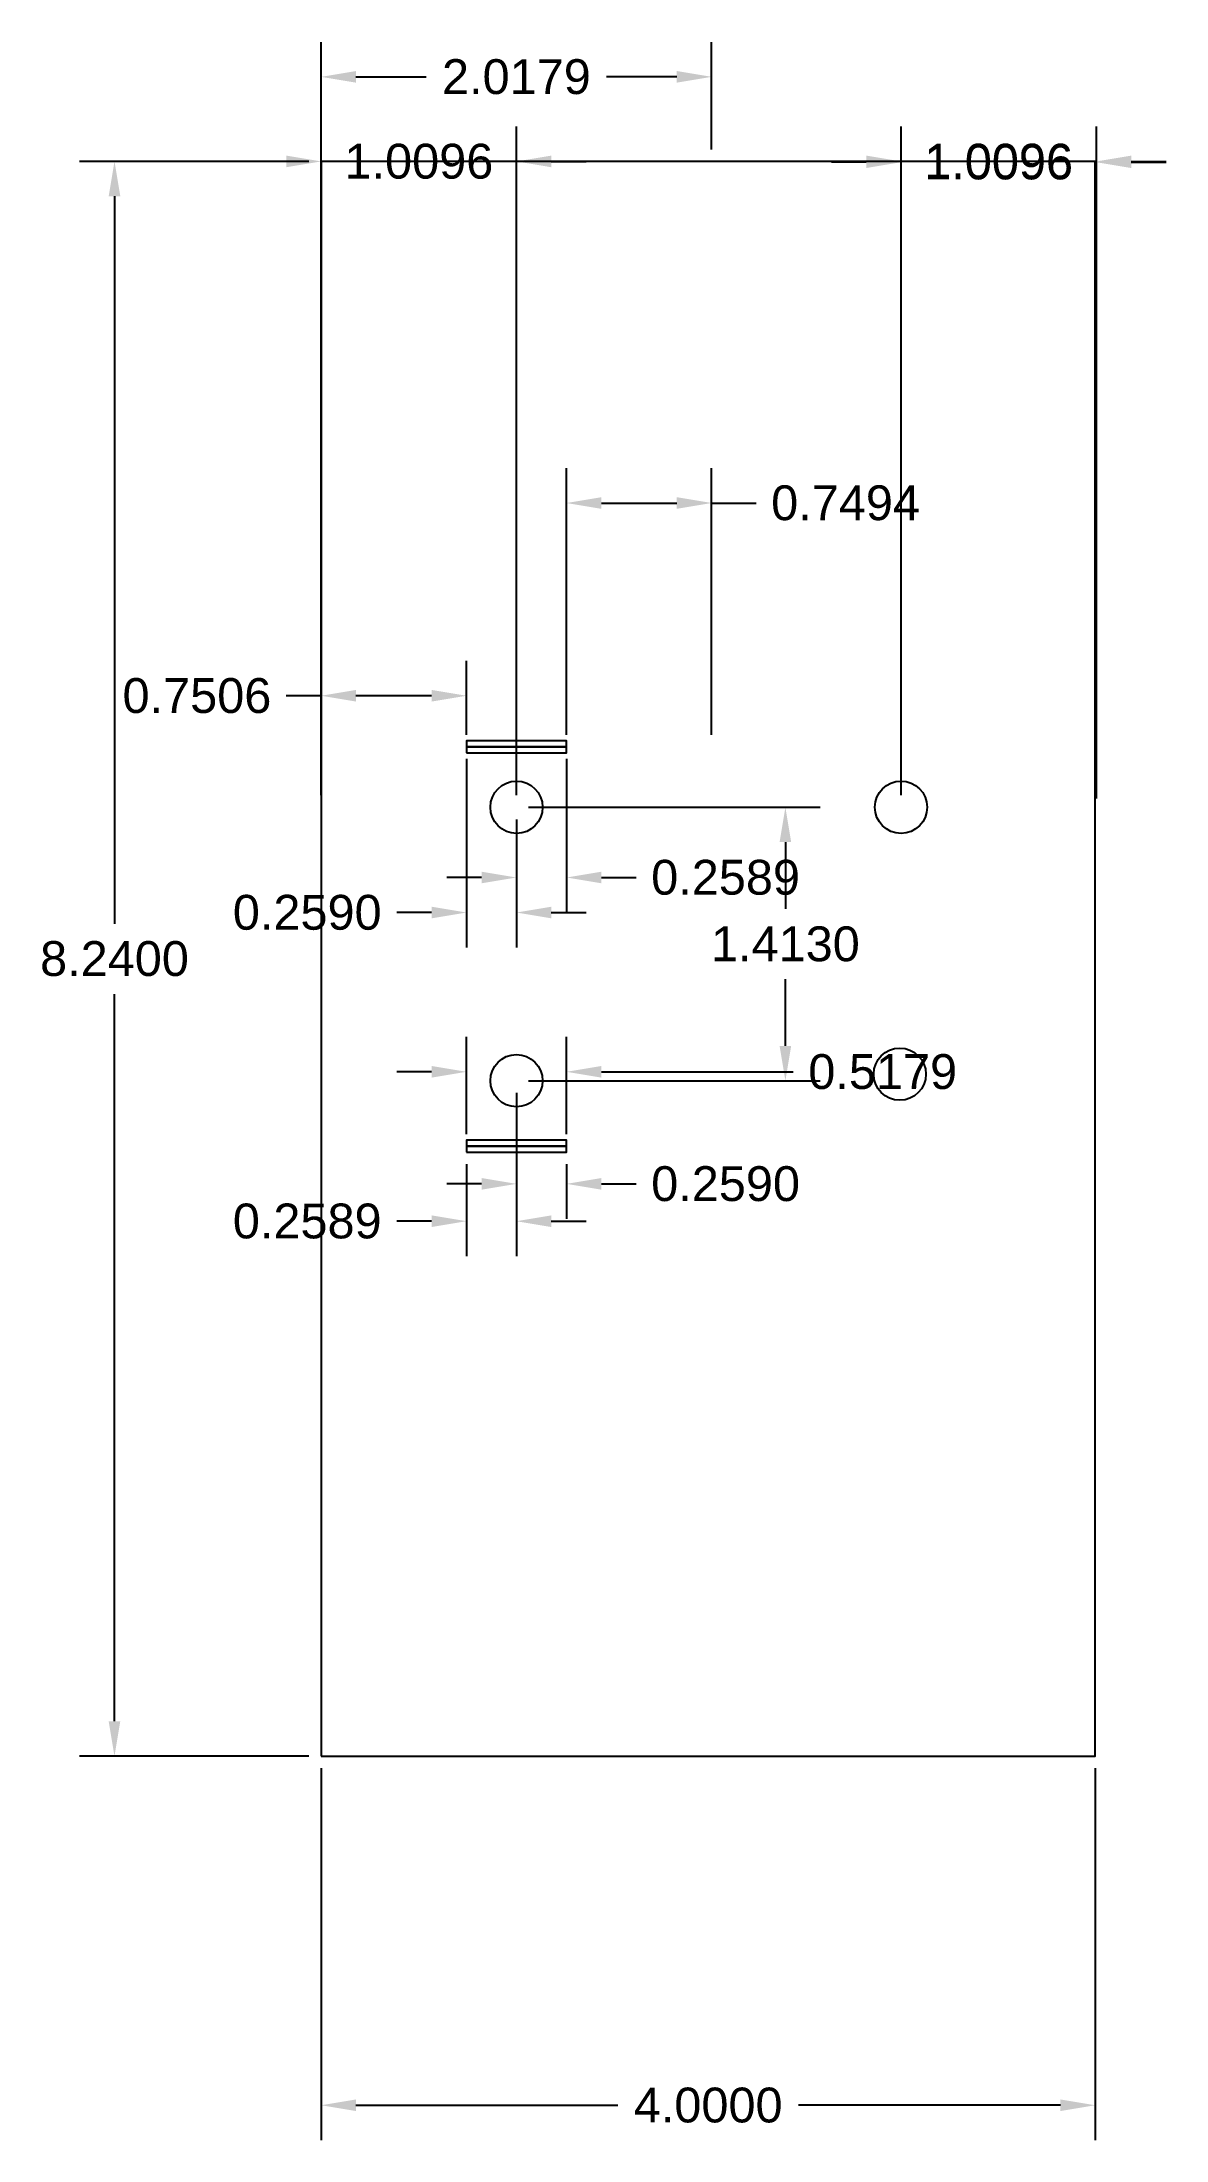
# Model space of a CAD drawing. Header units: inches. Extents: x 0.5 to 6.3, y 14.8 to 25.7.
import ezdxf

# ---------------------------------------------------------------- set-up
doc = ezdxf.new("R2010")
doc.units = ezdxf.units.IN
doc.header["$MEASUREMENT"] = 0
doc.layers.get('0').update_dxf_attribs({"color": 1})
doc.layers.add('dimensions', color=4, linetype='Continuous')
doc.styles.get("Standard").update_dxf_attribs({"font": 'Arial Regular.ttf'})
doc.dimstyles.get("Standard").update_dxf_attribs({"dimtxt": 0.18, "dimasz": 0.18, "dimexe": 0.18, "dimexo": 0.0625, "dimgap": 0.09, "dimtad": 0, "dimtih": 1, "dimtoh": 1, "dimdec": 4, "dimzin": 0, "dimdsep": 46, "dimtxsty": 'Standard', "dimcen": 0.09, "dimadec": 0, "dimazin": 0, "dimtfac": 1, "dimtdec": 4, "dimtofl": 0, "dimtmove": 0, "dimatfit": 3, "dimfxl": 1, "dimtolj": 1, "dimtzin": 0, "dimarcsym": 0})

# ---------------------------------------------------------------- blocks, each defined once
blk = doc.blocks.new('*D4')
at = {"layer": 'Defpoints', "color": 0, "transparency": 16777216}
for p in [(3.245, 20.365), (2.728, 19.981), (3.245, 19.981)]:
    blk.add_point(p, dxfattribs=at)
at = {"layer": 'dimensions', "color": 0, "lineweight": -2, "transparency": 16777216}
for p, q in [((2.728, 20.043), (2.728, 20.545)), ((3.245, 20.043), (3.245, 20.545)), ((2.548, 20.365), (2.368, 20.365)), ((3.425, 20.365), (4.417, 20.365))]:
    blk.add_line(p, q, dxfattribs=at)
at = {"layer": 'dimensions', "color": 0, "transparency": 16777216}
for points in [[(2.548, 20.395), (2.548, 20.335), (2.728, 20.365)], [(3.425, 20.395), (3.425, 20.335), (3.245, 20.365)]]:
    blk.add_solid(points, dxfattribs=at)
at = {"layer": 'dimensions', "color": 0, "transparency": 16777216, "insert": (4.879, 20.365), "char_height": 0.18, "attachment_point": 5}
blk.add_mtext('\\A1;0.5179', dxfattribs=at)
blk = doc.blocks.new('*D5')
at = {"layer": 'Defpoints', "color": 0, "transparency": 16777216}
for p in [(3.995, 23.304), (3.245, 22.044), (3.995, 22.044)]:
    blk.add_point(p, dxfattribs=at)
at = {"layer": 'dimensions', "color": 0, "lineweight": -2, "transparency": 16777216}
for p, q in [((3.245, 22.107), (3.245, 23.484)), ((3.995, 22.107), (3.995, 23.484)), ((3.425, 23.304), (3.815, 23.304)), ((3.995, 23.304), (4.225, 23.304))]:
    blk.add_line(p, q, dxfattribs=at)
at = {"layer": 'dimensions', "color": 0, "transparency": 16777216}
for points in [[(3.425, 23.334), (3.425, 23.274), (3.245, 23.304)], [(3.815, 23.334), (3.815, 23.274), (3.995, 23.304)]]:
    blk.add_solid(points, dxfattribs=at)
at = {"layer": 'dimensions', "color": 0, "transparency": 16777216, "insert": (4.687, 23.304), "char_height": 0.18, "attachment_point": 5}
blk.add_mtext('\\A1;0.7494', dxfattribs=at)
blk = doc.blocks.new('*D6')
at = {"layer": 'Defpoints', "color": 0, "transparency": 16777216}
for p in [(1.977, 25.069), (0.909, 16.829), (1.977, 16.829)]:
    blk.add_point(p, dxfattribs=at)
at = {"layer": 'dimensions', "color": 0, "lineweight": -2, "transparency": 16777216}
for p, q in [((1.914, 25.069), (0.729, 25.069)), ((0.909, 24.889), (0.909, 21.13)), ((0.909, 17.009), (0.909, 20.767)), ((1.914, 16.829), (0.729, 16.829))]:
    blk.add_line(p, q, dxfattribs=at)
at = {"layer": 'dimensions', "color": 0, "transparency": 16777216}
for points in [[(0.879, 24.889), (0.939, 24.889), (0.909, 25.069)], [(0.879, 17.009), (0.939, 17.009), (0.909, 16.829)]]:
    blk.add_solid(points, dxfattribs=at)
at = {"layer": 'dimensions', "color": 0, "transparency": 16777216, "insert": (0.909, 20.949), "char_height": 0.18, "attachment_point": 5}
blk.add_mtext('\\A1;8.2400', dxfattribs=at)
blk = doc.blocks.new('*D7')
at = {"layer": 'Defpoints', "color": 0, "transparency": 16777216}
for p in [(3.245, 22.044), (2.986, 21.732), (3.245, 21.369)]:
    blk.add_point(p, dxfattribs=at)
at = {"layer": 'dimensions', "color": 0, "lineweight": -2, "transparency": 16777216}
for p, q in [((3.245, 21.982), (3.245, 21.189)), ((2.986, 21.669), (2.986, 21.189)), ((2.806, 21.369), (2.626, 21.369)), ((3.425, 21.369), (3.605, 21.369))]:
    blk.add_line(p, q, dxfattribs=at)
at = {"layer": 'dimensions', "color": 0, "transparency": 16777216}
for points in [[(2.806, 21.399), (2.806, 21.339), (2.986, 21.369)], [(3.425, 21.399), (3.425, 21.339), (3.245, 21.369)]]:
    blk.add_solid(points, dxfattribs=at)
at = {"layer": 'dimensions', "color": 0, "transparency": 16777216, "insert": (4.067, 21.369), "char_height": 0.18, "attachment_point": 5}
blk.add_mtext('\\A1;0.2589', dxfattribs=at)
blk = doc.blocks.new('*D8')
at = {"layer": 'Defpoints', "color": 0, "transparency": 16777216}
for p in [(2.728, 22.044), (2.986, 21.732), (2.728, 21.188)]:
    blk.add_point(p, dxfattribs=at)
at = {"layer": 'dimensions', "color": 0, "lineweight": -2, "transparency": 16777216}
for p, q in [((2.728, 21.982), (2.728, 21.008)), ((2.986, 21.669), (2.986, 21.008)), ((2.548, 21.188), (2.368, 21.188)), ((3.166, 21.188), (3.346, 21.188))]:
    blk.add_line(p, q, dxfattribs=at)
at = {"layer": 'dimensions', "color": 0, "transparency": 16777216}
for points in [[(2.548, 21.218), (2.548, 21.158), (2.728, 21.188)], [(3.166, 21.218), (3.166, 21.158), (2.986, 21.188)]]:
    blk.add_solid(points, dxfattribs=at)
at = {"layer": 'dimensions', "color": 0, "transparency": 16777216, "insert": (1.905, 21.188), "char_height": 0.18, "attachment_point": 5}
blk.add_mtext('\\A1;0.2590', dxfattribs=at)
blk = doc.blocks.new('*D9')
at = {"layer": 'Defpoints', "color": 0, "transparency": 16777216}
for p in [(2.986, 20.319), (3.245, 19.95), (3.245, 19.786)]:
    blk.add_point(p, dxfattribs=at)
at = {"layer": 'dimensions', "color": 0, "lineweight": -2, "transparency": 16777216}
for p, q in [((2.986, 20.256), (2.986, 19.606)), ((3.245, 19.887), (3.245, 19.606)), ((2.806, 19.786), (2.626, 19.786)), ((3.425, 19.786), (3.605, 19.786))]:
    blk.add_line(p, q, dxfattribs=at)
at = {"layer": 'dimensions', "color": 0, "transparency": 16777216}
for points in [[(2.806, 19.816), (2.806, 19.756), (2.986, 19.786)], [(3.425, 19.816), (3.425, 19.756), (3.245, 19.786)]]:
    blk.add_solid(points, dxfattribs=at)
at = {"layer": 'dimensions', "color": 0, "transparency": 16777216, "insert": (4.067, 19.786), "char_height": 0.18, "attachment_point": 5}
blk.add_mtext('\\A1;0.2590', dxfattribs=at)
blk = doc.blocks.new('*D10')
at = {"layer": 'Defpoints', "color": 0, "transparency": 16777216}
for p in [(2.986, 20.319), (2.728, 19.95), (2.728, 19.593)]:
    blk.add_point(p, dxfattribs=at)
at = {"layer": 'dimensions', "color": 0, "lineweight": -2, "transparency": 16777216}
for p, q in [((2.986, 20.256), (2.986, 19.413)), ((2.728, 19.887), (2.728, 19.413)), ((2.548, 19.593), (2.368, 19.593)), ((3.166, 19.593), (3.346, 19.593))]:
    blk.add_line(p, q, dxfattribs=at)
at = {"layer": 'dimensions', "color": 0, "transparency": 16777216}
for points in [[(2.548, 19.623), (2.548, 19.563), (2.728, 19.593)], [(3.166, 19.623), (3.166, 19.563), (2.986, 19.593)]]:
    blk.add_solid(points, dxfattribs=at)
at = {"layer": 'dimensions', "color": 0, "transparency": 16777216, "insert": (1.905, 19.593), "char_height": 0.18, "attachment_point": 5}
blk.add_mtext('\\A1;0.2589', dxfattribs=at)
blk = doc.blocks.new('*D11')
at = {"layer": 'Defpoints', "color": 0, "transparency": 16777216}
for p in [(3.995, 25.506), (1.977, 25.069), (3.995, 25.069)]:
    blk.add_point(p, dxfattribs=at)
at = {"layer": 'dimensions', "color": 0, "lineweight": -2, "transparency": 16777216}
for p, q in [((1.977, 25.131), (1.977, 25.686)), ((3.995, 25.131), (3.995, 25.686)), ((2.157, 25.506), (2.52, 25.506)), ((3.815, 25.506), (3.452, 25.506))]:
    blk.add_line(p, q, dxfattribs=at)
at = {"layer": 'dimensions', "color": 0, "transparency": 16777216}
for points in [[(2.157, 25.536), (2.157, 25.476), (1.977, 25.506)], [(3.815, 25.536), (3.815, 25.476), (3.995, 25.506)]]:
    blk.add_solid(points, dxfattribs=at)
at = {"layer": 'dimensions', "color": 0, "transparency": 16777216, "insert": (2.986, 25.506), "char_height": 0.18, "attachment_point": 5}
blk.add_mtext('\\A1;2.0179', dxfattribs=at)
blk = doc.blocks.new('*D12')
at = {"layer": 'Defpoints', "color": 0, "transparency": 16777216}
for p in [(5.983, 25.065), (4.974, 21.732), (5.983, 21.732)]:
    blk.add_point(p, dxfattribs=at)
at = {"layer": 'dimensions', "color": 0, "lineweight": -2, "transparency": 16777216}
for p, q in [((4.974, 21.794), (4.974, 25.245)), ((5.983, 21.794), (5.983, 25.245)), ((4.794, 25.065), (4.614, 25.065)), ((6.163, 25.065), (6.343, 25.065))]:
    blk.add_line(p, q, dxfattribs=at)
at = {"layer": 'dimensions', "color": 0, "transparency": 16777216}
for points in [[(4.794, 25.095), (4.794, 25.035), (4.974, 25.065)], [(6.163, 25.095), (6.163, 25.035), (5.983, 25.065)]]:
    blk.add_solid(points, dxfattribs=at)
at = {"layer": 'dimensions', "color": 0, "transparency": 16777216, "insert": (5.478, 25.065), "char_height": 0.18, "attachment_point": 5}
blk.add_mtext('\\A1;1.0096', dxfattribs=at)
blk = doc.blocks.new('*D15')
at = {"layer": 'Defpoints', "color": 0, "transparency": 16777216}
for p in [(1.977, 22.308), (1.977, 22.044), (2.728, 22.044)]:
    blk.add_point(p, dxfattribs=at)
at = {"layer": 'dimensions', "color": 0, "lineweight": -2, "transparency": 16777216}
for p, q in [((1.977, 22.107), (1.977, 22.488)), ((2.728, 22.107), (2.728, 22.488)), ((1.977, 22.308), (1.797, 22.308)), ((2.548, 22.308), (2.157, 22.308))]:
    blk.add_line(p, q, dxfattribs=at)
at = {"layer": 'dimensions', "color": 0, "transparency": 16777216}
for points in [[(2.157, 22.338), (2.157, 22.278), (1.977, 22.308)], [(2.548, 22.338), (2.548, 22.278), (2.728, 22.308)]]:
    blk.add_solid(points, dxfattribs=at)
at = {"layer": 'dimensions', "color": 0, "transparency": 16777216, "insert": (1.335, 22.308), "char_height": 0.18, "attachment_point": 5}
blk.add_mtext('\\A1;0.7506', dxfattribs=at)
blk = doc.blocks.new('*D16')
at = {"color": 0, "lineweight": -2, "transparency": 16777216}
for p, q in [((1.977, 21.794), (1.977, 25.249)), ((2.986, 21.794), (2.986, 25.249)), ((1.797, 25.069), (1.617, 25.069)), ((3.166, 25.069), (3.346, 25.069))]:
    blk.add_line(p, q, dxfattribs=at)
at = {"color": 0, "transparency": 16777216}
for points in [[(1.797, 25.099), (1.797, 25.039), (1.977, 25.069)], [(3.166, 25.099), (3.166, 25.039), (2.986, 25.069)]]:
    blk.add_solid(points, dxfattribs=at)
at = {"layer": 'Defpoints', "color": 0, "transparency": 16777216}
for p in [(1.977, 25.069), (1.977, 21.732), (2.986, 21.732)]:
    blk.add_point(p, dxfattribs=at)
at = {"color": 0, "transparency": 16777216, "insert": (2.482, 25.069), "char_height": 0.18, "attachment_point": 5}
blk.add_mtext('\\A1;1.0096', dxfattribs=at)
blk = doc.blocks.new('*D22')
at = {"color": 0, "lineweight": -2, "transparency": 16777216}
for p, q in [((3.049, 21.732), (4.556, 21.732)), ((4.376, 21.552), (4.376, 21.207)), ((4.376, 20.499), (4.376, 20.844)), ((3.049, 20.319), (4.556, 20.319))]:
    blk.add_line(p, q, dxfattribs=at)
at = {"color": 0, "transparency": 16777216}
for points in [[(4.346, 21.552), (4.406, 21.552), (4.376, 21.732)], [(4.346, 20.499), (4.406, 20.499), (4.376, 20.319)]]:
    blk.add_solid(points, dxfattribs=at)
at = {"layer": 'Defpoints', "color": 0, "transparency": 16777216}
for p in [(2.986, 21.732), (2.986, 20.319), (4.376, 20.319)]:
    blk.add_point(p, dxfattribs=at)
at = {"color": 0, "transparency": 16777216, "insert": (4.376, 21.025), "char_height": 0.18, "attachment_point": 5}
blk.add_mtext('\\A1;1.4130', dxfattribs=at)
blk = doc.blocks.new('*D23')
at = {"color": 0, "lineweight": -2, "transparency": 16777216}
for p, q in [((4.974, 21.794), (4.974, 25.249)), ((5.983, 21.777), (5.983, 25.249)), ((4.794, 25.069), (4.614, 25.069)), ((6.163, 25.069), (6.343, 25.069))]:
    blk.add_line(p, q, dxfattribs=at)
at = {"color": 0, "transparency": 16777216}
for points in [[(4.794, 25.099), (4.794, 25.039), (4.974, 25.069)], [(6.163, 25.099), (6.163, 25.039), (5.983, 25.069)]]:
    blk.add_solid(points, dxfattribs=at)
at = {"layer": 'Defpoints', "color": 0, "transparency": 16777216}
for p in [(5.983, 25.069), (4.974, 21.732), (5.983, 21.715)]:
    blk.add_point(p, dxfattribs=at)
at = {"color": 0, "transparency": 16777216, "insert": (5.478, 25.069), "char_height": 0.18, "attachment_point": 5}
blk.add_mtext('\\A1;1.0096', dxfattribs=at)
blk = doc.blocks.new('*D24')
at = {"layer": 'Defpoints', "color": 0, "transparency": 16777216}
for p in [(1.977, 16.829), (5.977, 16.829), (1.977, 15.025)]:
    blk.add_point(p, dxfattribs=at)
at = {"layer": 'dimensions', "color": 0, "lineweight": -2, "transparency": 16777216}
for p, q in [((1.977, 16.766), (1.977, 14.845)), ((5.977, 16.766), (5.977, 14.845)), ((2.157, 15.025), (3.51, 15.025)), ((5.797, 15.025), (4.444, 15.025))]:
    blk.add_line(p, q, dxfattribs=at)
at = {"layer": 'dimensions', "color": 0, "transparency": 16777216}
for points in [[(2.157, 15.055), (2.157, 14.995), (1.977, 15.025)], [(5.797, 15.055), (5.797, 14.995), (5.977, 15.025)]]:
    blk.add_solid(points, dxfattribs=at)
at = {"layer": 'dimensions', "color": 0, "transparency": 16777216, "insert": (3.977, 15.025), "char_height": 0.18, "attachment_point": 5}
blk.add_mtext('\\A1;4.0000', dxfattribs=at)

msp = doc.modelspace()

# ---------------------------------------------------------------- linework, layer by layer
for points in [[(1.97692, 16.82865), (5.97692, 16.82865), (5.97692, 25.06865), (1.97692, 25.06865)], [(2.72752, 22.04446), (3.24542, 22.04446), (3.24542, 22.07571), (2.72752, 22.07571)], [(2.72752, 22.01321), (3.24542, 22.01321), (3.24542, 22.04446), (2.72752, 22.04446)], [(2.72752, 19.98095), (3.24542, 19.98095), (3.24542, 20.0122), (2.72752, 20.0122)], [(2.72752, 19.9497), (3.24542, 19.9497), (3.24542, 19.98095), (2.72752, 19.98095)]]:
    msp.add_lwpolyline(points, close=True)
for centre in [(2.98649, 21.73193), (4.97357, 21.73193), (2.98646, 20.31897), (4.96729, 20.35267)]:
    msp.add_circle(centre, 0.135)

# ---------------------------------------------------------------- dimensions: what is measured, and where the dimension line sits
for base, p1, p2, picture, middle in [((1.97692, 25.06865), (2.98649, 21.73193), (1.97692, 21.73193), '*D16', (2.48171, 25.06865)), ((5.98317, 25.06865), (4.97357, 21.73193), (5.98317, 21.71484), '*D23', (5.47837, 25.06865))]:
    dim = msp.add_linear_dim(base=base, p1=p1, p2=p2, dimstyle='Standard')
    dim.commit()
    dim.dimension.update_dxf_attribs({"geometry": picture, "text_midpoint": middle})
dim = msp.add_linear_dim(base=(4.37622, 20.31897), p1=(2.98649, 21.73193), p2=(2.98646, 20.31897), angle=90, dimstyle='Standard')
dim.commit()
dim.dimension.update_dxf_attribs({"geometry": '*D22', "text_midpoint": (4.37622, 21.02545)})
at = {"layer": 'dimensions'}
for base, p1, p2, picture, middle in [((3.99482, 25.5063), (1.97692, 25.06865), (3.99482, 25.06865), '*D11', (2.98587, 25.5063)), ((5.98317, 25.06491), (4.97357, 21.73193), (5.98317, 21.73193), '*D12', (5.47837, 25.06491)), ((1.97692, 22.30842), (2.72752, 22.04446), (1.97692, 22.04446), '*D15', (1.33489, 22.30842)), ((2.72752, 21.1884), (2.98649, 21.73193), (2.72752, 22.04446), '*D8', (1.90549, 21.1884)), ((3.24542, 21.36945), (2.98649, 21.73193), (3.24542, 22.04446), '*D7', (4.06746, 21.36945)), ((2.72752, 19.59262), (2.98646, 20.31897), (2.72752, 19.9497), '*D10', (1.90549, 19.59262)), ((3.24542, 19.7863), (2.98646, 20.31897), (3.24542, 19.9497), '*D9', (4.06746, 19.7863)), ((1.97692, 15.02534), (5.97692, 16.82865), (1.97692, 16.82865), '*D24', (3.97692, 15.02534))]:
    dim = msp.add_linear_dim(base=base, p1=p1, p2=p2, dimstyle='Standard', dxfattribs=at)
    dim.commit()
    dim.dimension.update_dxf_attribs({"geometry": picture, "text_midpoint": middle})
dim = msp.add_linear_dim(base=(0.909, 16.82865), p1=(1.97692, 25.06865), p2=(1.97692, 16.82865), angle=90, dimstyle='Standard', dxfattribs=at)
dim.commit()
dim.dimension.update_dxf_attribs({"geometry": '*D6', "text_midpoint": (0.909, 20.94865)})
for base, p1, p2, picture, middle in [((3.99482, 23.30443), (3.24542, 22.04446), (3.99482, 22.04446), '*D5', (4.68704, 23.30443)), ((3.24542, 20.36523), (2.72752, 19.98095), (3.24542, 19.98095), '*D4', (4.87879, 20.36523))]:
    dim = msp.add_linear_dim(base=base, p1=p1, p2=p2, dimstyle='Standard', dxfattribs=at)
    dim.commit()
    dim.dimension.update_dxf_attribs({"geometry": picture, "text_midpoint": middle, "dimtype": 160})

doc.saveas('drawing.dxf')
